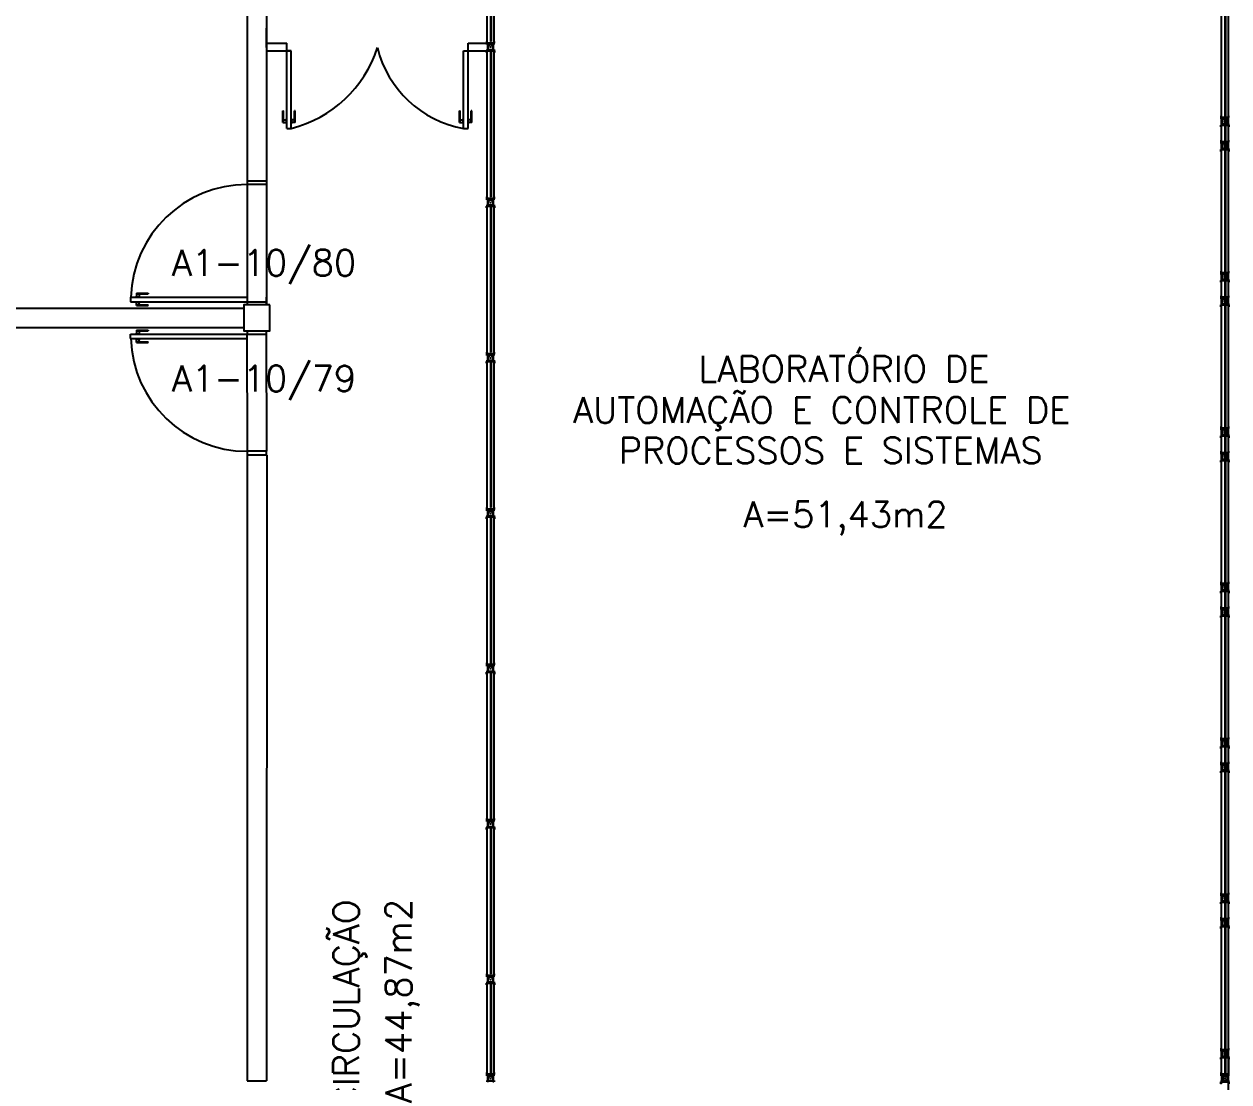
# Model space of a CAD drawing. Header units: centimetres. Extents: x -15 to 273, y 1 to 137.
# Drawn here: x -6.07 to 3.23, y 74.38 to 82.55 of the extents above; entities that cross this region are included whole.
import ezdxf

# ---------------------------------------------------------------- set-up
doc = ezdxf.new("R2010")
doc.units = ezdxf.units.CM
doc.header["$LTSCALE"] = 0.003
doc.header["$MEASUREMENT"] = 0
doc.linetypes.add('HIDDEN', pattern=[0.375, 0.25, -0.125])
doc.linetypes.add('HIDDEN2', pattern=[0.1875, 0.125, -0.0625])
doc.layers.get('0').update_dxf_attribs({"linetype": 'CONTINUOUS'})
for name, color, linetype in [('1', 1, 'CONTINUOUS'), ('2', 2, 'CONTINUOUS'), ('6', 6, 'CONTINUOUS'), ('ALV', 2, 'CONTINUOUS'), ('ALVENARIA', 2, 'CONTINUOUS'), ('AREA', 2, 'CONTINUOUS'), ('DIV', 2, 'CONTINUOUS'), ('ENDEREÇO NOVO', 2, 'CONTINUOUS'), ('ESTRUT', 2, 'CONTINUOUS'), ('MACANETA', 2, 'CONTINUOUS'), ('PL-Áreas-Depto', 2, 'CONTINUOUS'), ('PORTA', 2, 'CONTINUOUS'), ('PROJEÇÃO', 1, 'HIDDEN'), ('REVISÃO', 6, 'CONTINUOUS'), ('SOLEIRA', 1, 'CONTINUOUS'), ('TEXTO', 2, 'CONTINUOUS')]:
    doc.layers.add(name, color=color, linetype=linetype)
doc.layers.get('REVISÃO').off()
doc.styles.add('UNB-100', font='simplex.shx', dxfattribs={"height": 0.2})

# ---------------------------------------------------------------- blocks, each defined once
blk = doc.blocks.new('div c mtt')
at = {"layer": 'DIV'}
for p, q in [((-0.0185, 1.2285), (-0.0285, 1.2285)), ((-0.0285, 1.2185), (-0.0285, 1.2285)), ((-0.0265, 1.2185), (-0.0285, 1.2185)), ((-0.0235, 1.2265), (-0.0265, 1.2265)), ((-0.0265, 1.2265), (-0.0265, 1.2185)), ((-0.0235, 1.2265), (-0.0235, 1.1735)), ((-0.0235, 1.2215), (-0.0235, 1.2265)), ((-0.0075, 1.2215), (-0.0235, 1.2215)), ((-0.0215, 1.2265), (-0.0215, 1.2235)), ((-0.0185, 1.2265), (-0.0215, 1.2265)), ((0.0215, 1.2235), (-0.0215, 1.2235)), ((-0.0215, 1.1785), (-0.0215, 1.2215)), ((-0.0095, 1.2195), (-0.0195, 1.2195)), ((-0.0195, 1.1785), (-0.0195, 1.2195)), ((-0.0185, 1.2285), (-0.0185, 1.2265)), ((-0.0095, 1.2195), (-0.0095, 1.2115)), ((-0.0075, 1.2115), (-0.0095, 1.2115)), ((-0.0075, 1.2215), (-0.0075, 1.2115)), ((-0.0055, 1.2135), (-0.0075, 1.2135)), ((-0.0055, 1.2215), (-0.0055, 1.2135)), ((0.0055, 1.2215), (-0.0055, 1.2215)), ((0.0055, 1.2215), (0.0055, 1.2135)), ((0.0075, 1.2135), (0.0055, 1.2135)), ((0.0075, 1.2215), (0.0075, 1.2115)), ((0.0235, 1.2215), (0.0075, 1.2215)), ((0.0095, 1.2115), (0.0075, 1.2115)), ((0.0095, 1.2195), (0.0095, 1.2115)), ((0.0195, 1.2195), (0.0095, 1.2195)), ((0.0185, 1.2265), (0.0185, 1.2285)), ((0.0185, 1.2285), (0.0285, 1.2285)), ((0.0185, 1.2265), (0.0215, 1.2265)), ((0.0195, 1.1785), (0.0195, 1.2195)), ((0.0215, 1.2265), (0.0215, 1.2235)), ((0.0215, 1.1785), (0.0215, 1.2215)), ((0.0235, 1.1735), (0.0235, 1.2265)), ((0.0235, 1.2265), (0.0265, 1.2265)), ((0.0235, 1.2215), (0.0235, 1.2265)), ((0.0265, 1.2185), (0.0265, 1.2265)), ((0.0265, 1.2185), (0.0285, 1.2185)), ((0.0285, 1.2185), (0.0285, 1.2285)), ((-0.0305, 1.1571, 1.35), (-0.0305, 1.1715, 1.35)), ((-0.0305, 1.1715, 1.35), (-0.0185, 1.1715, 1.35)), ((-0.0285, 1.1571, 1.35), (-0.0305, 1.1571, 1.35)), ((-0.0285, 1.1815), (-0.0285, 1.1715)), ((-0.0265, 1.1815), (-0.0285, 1.1815)), ((-0.0185, 1.1715), (-0.0285, 1.1715)), ((0.0285, 1.1695, 1.35), (-0.0285, 1.1695, 1.35)), ((-0.0285, 1.1695, 1.35), (-0.0285, 1.1571, 1.35)), ((0.0285, 1.1695, 1.35), (-0.0285, 1.1695, 1.35)), ((-0.0285, 1.1695, 1.35), (-0.0285, 0.0305, 1.35)), ((-0.0265, 1.1815), (-0.0265, 1.1735)), ((-0.0235, 1.1735), (-0.0265, 1.1735)), ((-0.0215, 1.1785), (-0.0235, 1.1785)), ((-0.0235, 1.1785), (-0.0235, 1.1735)), ((-0.0215, 1.1735), (-0.0215, 1.1765)), ((0.0215, 1.1765), (-0.0215, 1.1765)), ((-0.0185, 1.1735), (-0.0215, 1.1735)), ((0.0195, 1.1785), (-0.0195, 1.1785)), ((-0.0185, 1.1715, 1.35), (-0.0185, 1.1765, 1.35)), ((-0.0185, 1.1765, 1.35), (-0.0165, 1.1765, 1.35)), ((-0.0185, 1.1715), (-0.0185, 1.1735)), ((-0.0165, 1.1765, 1.35), (-0.0165, 1.1715, 1.35)), ((-0.0165, 1.1715, 1.35), (0.0165, 1.1715, 1.35)), ((-0.0051, 1.2), (0.0051, 1.2)), ((-0.0049, 1.2), (0.0049, 1.2)), ((0, 1.1949), (0, 1.2051)), ((0, 1.1951), (0, 1.2049)), ((0.0165, 1.1715, 1.35), (0.0165, 1.1765, 1.35)), ((0.0165, 1.1765, 1.35), (0.0185, 1.1765, 1.35)), ((0.0185, 1.1765, 1.35), (0.0185, 1.1715, 1.35)), ((0.0185, 1.1735), (0.0185, 1.1715)), ((0.0185, 1.1735), (0.0215, 1.1735)), ((0.0185, 1.1715, 1.35), (0.0305, 1.1715, 1.35)), ((0.0185, 1.1715), (0.0285, 1.1715)), ((0.0235, 1.1785), (0.0215, 1.1785)), ((0.0215, 1.1735), (0.0215, 1.1765)), ((0.0235, 1.1785), (0.0235, 1.1735)), ((0.0235, 1.1735), (0.0265, 1.1735)), ((0.0265, 1.1815), (0.0285, 1.1815)), ((0.0265, 1.1735), (0.0265, 1.1815)), ((0.0285, 1.1815), (0.0285, 1.1715)), ((0.0285, 1.1571, 1.35), (0.0285, 1.1695, 1.35)), ((0.0285, 0.0305, 1.35), (0.0285, 1.1695, 1.35)), ((0.0305, 1.1571, 1.35), (0.0285, 1.1571, 1.35)), ((0.0305, 1.1715, 1.35), (0.0305, 1.1571, 1.35)), ((-0.0285, 0.0429, 1.35), (-0.0305, 0.0429, 1.35)), ((-0.0305, 0.0429, 1.35), (-0.0305, 0.0285, 1.35)), ((-0.0305, 0.0285, 1.35), (-0.0185, 0.0285, 1.35)), ((-0.0285, 0.0305, 1.35), (-0.0285, 0.0429, 1.35)), ((0.0285, 0.0305, 1.35), (-0.0285, 0.0305, 1.35)), ((-0.0285, 0.0305, 1.35), (0.0285, 0.0305, 1.35)), ((-0.0185, 0.0285), (-0.0285, 0.0285)), ((-0.0285, 0.0185), (-0.0285, 0.0285)), ((-0.0265, 0.0185), (-0.0285, 0.0185)), ((-0.0235, 0.0265), (-0.0265, 0.0265)), ((-0.0265, 0.0265), (-0.0265, 0.0185)), ((-0.0235, 0.0265), (-0.0235, -0.0265)), ((-0.0235, 0.0215), (-0.0235, 0.0265)), ((-0.0075, 0.0215), (-0.0235, 0.0215)), ((-0.0215, 0.0265), (-0.0215, 0.0235)), ((-0.0185, 0.0265), (-0.0215, 0.0265)), ((0.0215, 0.0235), (-0.0215, 0.0235)), ((-0.0215, -0.0215), (-0.0215, 0.0215)), ((-0.0095, 0.0195), (-0.0195, 0.0195)), ((-0.0195, -0.0215), (-0.0195, 0.0195)), ((-0.0185, 0.0285, 1.35), (-0.0185, 0.0235, 1.35)), ((-0.0185, 0.0285), (-0.0185, 0.0265)), ((-0.0185, 0.0235, 1.35), (-0.0165, 0.0235, 1.35)), ((-0.0165, 0.0235, 1.35), (-0.0165, 0.0285, 1.35)), ((-0.0165, 0.0285, 1.35), (0.0165, 0.0285, 1.35)), ((-0.0095, 0.0195), (-0.0095, 0.0115)), ((-0.0075, 0.0115), (-0.0095, 0.0115)), ((-0.0075, 0.0215), (-0.0075, 0.0115)), ((-0.0055, 0.0135), (-0.0075, 0.0135)), ((-0.0055, 0.0215), (-0.0055, 0.0135)), ((0.0055, 0.0215), (-0.0055, 0.0215)), ((-0.0049, 0), (0.0049, 0)), ((0, -0.0051), (0, 0.0051)), ((0, 0.0051), (0, -0.0051)), ((0, -0.0049), (0, 0.0049)), ((0.0055, 0.0215), (0.0055, 0.0135)), ((0.0075, 0.0135), (0.0055, 0.0135)), ((0.0075, 0.0215), (0.0075, 0.0115)), ((0.0235, 0.0215), (0.0075, 0.0215)), ((0.0095, 0.0115), (0.0075, 0.0115)), ((0.0095, 0.0195), (0.0095, 0.0115)), ((0.0195, 0.0195), (0.0095, 0.0195)), ((0.0165, 0.0285, 1.35), (0.0165, 0.0235, 1.35)), ((0.0165, 0.0235, 1.35), (0.0185, 0.0235, 1.35)), ((0.0185, 0.0235, 1.35), (0.0185, 0.0285, 1.35)), ((0.0185, 0.0285, 1.35), (0.0305, 0.0285, 1.35)), ((0.0185, 0.0265), (0.0185, 0.0285)), ((0.0185, 0.0285), (0.0285, 0.0285)), ((0.0185, 0.0265), (0.0215, 0.0265)), ((0.0195, -0.0215), (0.0195, 0.0195)), ((0.0215, 0.0265), (0.0215, 0.0235)), ((0.0215, -0.0215), (0.0215, 0.0215)), ((0.0235, -0.0265), (0.0235, 0.0265)), ((0.0235, 0.0265), (0.0265, 0.0265)), ((0.0235, 0.0215), (0.0235, 0.0265)), ((0.0265, 0.0185), (0.0265, 0.0265)), ((0.0265, 0.0185), (0.0285, 0.0185)), ((0.0305, 0.0429, 1.35), (0.0285, 0.0429, 1.35)), ((0.0285, 0.0429, 1.35), (0.0285, 0.0305, 1.35)), ((0.0285, 0.0185), (0.0285, 0.0285)), ((0.0305, 0.0285, 1.35), (0.0305, 0.0429, 1.35)), ((-0.0305, -0.0429, 1.35), (-0.0305, -0.0285, 1.35)), ((-0.0305, -0.0285, 1.35), (-0.0185, -0.0285, 1.35)), ((-0.0285, -0.0429, 1.35), (-0.0305, -0.0429, 1.35)), ((-0.0285, -0.0185), (-0.0285, -0.0285)), ((-0.0265, -0.0185), (-0.0285, -0.0185)), ((-0.0185, -0.0285), (-0.0285, -0.0285)), ((0.0285, -0.0305, 1.35), (-0.0285, -0.0305, 1.35)), ((-0.0285, -0.0305, 1.35), (-0.0285, -0.0429, 1.35)), ((0.0285, -0.0305, 1.35), (-0.0285, -0.0305, 1.35)), ((-0.0265, -0.0185), (-0.0265, -0.0265)), ((-0.0235, -0.0265), (-0.0265, -0.0265)), ((-0.0215, -0.0215), (-0.0235, -0.0215)), ((-0.0235, -0.0215), (-0.0235, -0.0265)), ((-0.0215, -0.0265), (-0.0215, -0.0235)), ((0.0215, -0.0235), (-0.0215, -0.0235)), ((-0.0185, -0.0265), (-0.0215, -0.0265)), ((0.0195, -0.0215), (-0.0195, -0.0215)), ((-0.0185, -0.0285, 1.35), (-0.0185, -0.0235, 1.35)), ((-0.0185, -0.0235, 1.35), (-0.0165, -0.0235, 1.35)), ((-0.0185, -0.0285), (-0.0185, -0.0265)), ((-0.0165, -0.0235, 1.35), (-0.0165, -0.0285, 1.35)), ((-0.0165, -0.0285, 1.35), (0.0165, -0.0285, 1.35)), ((-0.0051, 0), (0.0051, 0)), ((-0.0051, 0), (0.0051, 0)), ((0.0165, -0.0285, 1.35), (0.0165, -0.0235, 1.35)), ((0.0165, -0.0235, 1.35), (0.0185, -0.0235, 1.35)), ((0.0185, -0.0235, 1.35), (0.0185, -0.0285, 1.35)), ((0.0185, -0.0265), (0.0185, -0.0285)), ((0.0185, -0.0265), (0.0215, -0.0265)), ((0.0185, -0.0285, 1.35), (0.0305, -0.0285, 1.35)), ((0.0185, -0.0285), (0.0285, -0.0285)), ((0.0235, -0.0215), (0.0215, -0.0215)), ((0.0215, -0.0265), (0.0215, -0.0235)), ((0.0235, -0.0215), (0.0235, -0.0265)), ((0.0235, -0.0265), (0.0265, -0.0265)), ((0.0265, -0.0185), (0.0285, -0.0185)), ((0.0265, -0.0265), (0.0265, -0.0185)), ((0.0285, -0.0185), (0.0285, -0.0285)), ((0.0285, -0.0429, 1.35), (0.0285, -0.0305, 1.35)), ((0.0305, -0.0429, 1.35), (0.0285, -0.0429, 1.35)), ((0.0305, -0.0285, 1.35), (0.0305, -0.0429, 1.35))]:
    blk.add_line(p, q, dxfattribs=at)
at = {"layer": 'DIV', "color": 1}
for p, q in [((-0.0005, 1.1655, 1.35), (-0.0005, 0.0425, 1.35)), ((0.0035, 1.1655, 1.35), (-0.0005, 1.1655, 1.35)), ((0.0035, 1.1655, 1.35), (0.0035, 0.0425, 1.35)), ((0.0035, 0.0425, 1.35), (-0.0005, 0.0425, 1.35))]:
    blk.add_line(p, q, dxfattribs=at)
blk = doc.blocks.new('MTDIV')
for p, q in [((-0.0285, 0.0185), (-0.0285, 0.0285)), ((-0.0185, 0.0285), (-0.0285, 0.0285)), ((-0.0265, 0.0185), (-0.0285, 0.0185)), ((-0.0265, 0.0235), (-0.0265, 0.0265)), ((-0.0265, 0.0265), (-0.0185, 0.0265)), ((-0.0265, 0.0235), (0.0265, 0.0235)), ((-0.0215, 0.0235), (-0.0265, 0.0235)), ((-0.0265, 0.0185), (-0.0265, 0.0215)), ((-0.0265, 0.0215), (-0.0235, 0.0215)), ((-0.0235, 0.0215), (-0.0235, -0.0215)), ((-0.0215, 0.0235), (-0.0215, 0.0215)), ((-0.0215, 0.0215), (0.0215, 0.0215)), ((-0.0215, 0.0195), (0.0195, 0.0195)), ((-0.0215, 0.0195), (-0.0215, -0.0195)), ((-0.0185, 0.0265), (-0.0185, 0.0285)), ((-0.0049, 0), (0.0049, 0)), ((0, -0.0049), (0, 0.0049)), ((0.0115, 0.0095), (0.0115, 0.0075)), ((0.0195, 0.0095), (0.0115, 0.0095)), ((0.0215, 0.0075), (0.0115, 0.0075)), ((0.0135, 0.0075), (0.0135, 0.0055)), ((0.0215, 0.0055), (0.0135, 0.0055)), ((0.0185, 0.0265), (0.0185, 0.0285)), ((0.0185, 0.0285), (0.0285, 0.0285)), ((0.0185, 0.0265), (0.0265, 0.0265)), ((0.0195, 0.0195), (0.0195, 0.0095)), ((0.0215, 0.0235), (0.0215, 0.0075)), ((0.0215, 0.0235), (0.0265, 0.0235)), ((0.0215, 0.0055), (0.0215, -0.0055)), ((0.0235, 0.0215), (0.0235, -0.0215)), ((0.0265, 0.0215), (0.0235, 0.0215)), ((0.0265, 0.0235), (0.0265, 0.0265)), ((0.0265, 0.0185), (0.0265, 0.0215)), ((0.0265, 0.0185), (0.0285, 0.0185)), ((0.0285, 0.0185), (0.0285, 0.0285)), ((-0.0285, -0.0185), (-0.0285, -0.0285)), ((-0.0285, -0.0185), (-0.0265, -0.0185)), ((-0.0185, -0.0285), (-0.0285, -0.0285)), ((-0.0265, -0.0185), (-0.0265, -0.0215)), ((-0.0265, -0.0215), (-0.0235, -0.0215)), ((0.0265, -0.0235), (-0.0265, -0.0235)), ((-0.0265, -0.0235), (-0.0265, -0.0265)), ((-0.0215, -0.0235), (-0.0265, -0.0235)), ((-0.0185, -0.0265), (-0.0265, -0.0265)), ((-0.0215, -0.0195), (0.0195, -0.0195)), ((-0.0215, -0.0215), (0.0215, -0.0215)), ((-0.0215, -0.0215), (-0.0215, -0.0235)), ((-0.0185, -0.0265), (-0.0185, -0.0285)), ((0.0115, -0.0075), (0.0115, -0.0095)), ((0.0215, -0.0075), (0.0115, -0.0075)), ((0.0195, -0.0095), (0.0115, -0.0095)), ((0.0135, -0.0055), (0.0135, -0.0075)), ((0.0215, -0.0055), (0.0135, -0.0055)), ((0.0185, -0.0265), (0.0185, -0.0285)), ((0.0265, -0.0265), (0.0185, -0.0265)), ((0.0185, -0.0285), (0.0285, -0.0285)), ((0.0195, -0.0095), (0.0195, -0.0195)), ((0.0215, -0.0075), (0.0215, -0.0235)), ((0.0215, -0.0235), (0.0265, -0.0235)), ((0.0265, -0.0215), (0.0235, -0.0215)), ((0.0265, -0.0185), (0.0265, -0.0215)), ((0.0285, -0.0185), (0.0265, -0.0185)), ((0.0265, -0.0235), (0.0265, -0.0265)), ((0.0285, -0.0185), (0.0285, -0.0285))]:
    blk.add_line(p, q)

msp = doc.modelspace()

# ---------------------------------------------------------------- linework, layer by layer
at = {"layer": '1'}
for centre, start, end in [((-4.3482, 80.4065), 90, 178.08978), ((-4.3482, 80.1465), 181.91022, 270)]:
    msp.add_arc(centre, 0.9, start, end, dxfattribs=at)
at = {"layer": '2'}
for p, q in [((-4.3482, 86.1765), (-4.3482, 81.3361)), ((-4.3482, 81.3361), (-4.3482, 81.3061)), ((-4.1982, 81.3061), (-4.3482, 81.3061)), ((-5.2482, 80.4365), (-4.3482, 80.4365)), ((-5.2482, 80.4365), (-5.2482, 80.4015)), ((-5.2482, 80.4015), (-4.3482, 80.4015)), ((-5.2107, 80.4395), (-5.2107, 80.4365)), ((-5.2107, 80.4395), (-5.1757, 80.4395)), ((-5.2107, 80.3985), (-5.2107, 80.4015)), ((-5.2107, 80.3985), (-5.1757, 80.3985)), ((-5.2032, 80.4665), (-5.1132, 80.4665)), ((-5.2032, 80.4665), (-5.2032, 80.4395)), ((-5.2032, 80.4615), (-5.1132, 80.4615)), ((-5.2032, 80.3715), (-5.2032, 80.3985)), ((-5.1832, 80.4615), (-5.1832, 80.4395)), ((-5.1832, 80.3765), (-5.1832, 80.3985)), ((-5.1757, 80.4395), (-5.1757, 80.4365)), ((-5.1757, 80.3985), (-5.1757, 80.4015)), ((-5.1132, 80.4665), (-5.1132, 80.4615)), ((-4.1982, 80.4015), (-4.1982, 80.4365)), ((-4.1982, 80.3765), (-4.1982, 80.4016)), ((-13.1732, 80.3515), (-4.3732, 80.3515)), ((-5.2032, 80.3765), (-5.1132, 80.3765)), ((-5.2032, 80.3715), (-5.1132, 80.3715)), ((-5.1132, 80.3715), (-5.1132, 80.3765)), ((-4.1732, 80.3765), (-4.3732, 80.3765)), ((-4.3732, 80.3765), (-4.3732, 80.1765)), ((-4.1732, 80.1765), (-4.1732, 80.3765)), ((-13.1732, 80.2015), (-4.3732, 80.2015)), ((-5.2482, 80.1515), (-4.3482, 80.1515)), ((-5.2482, 80.1165), (-5.2482, 80.1515)), ((-5.2482, 80.1165), (-4.3482, 80.1165)), ((-5.2107, 80.1545), (-5.1757, 80.1545)), ((-5.2107, 80.1545), (-5.2107, 80.1515)), ((-5.2107, 80.1135), (-5.2107, 80.1165)), ((-5.2107, 80.1135), (-5.1757, 80.1135)), ((-5.2032, 80.1815), (-5.2032, 80.1545)), ((-5.2032, 80.1815), (-5.1132, 80.1815)), ((-5.2032, 80.1765), (-5.1132, 80.1765)), ((-5.2032, 80.0865), (-5.2032, 80.1135)), ((-5.1832, 80.1765), (-5.1832, 80.1545)), ((-5.1832, 80.0915), (-5.1832, 80.1135)), ((-5.1757, 80.1545), (-5.1757, 80.1515)), ((-5.1757, 80.1135), (-5.1757, 80.1165)), ((-5.1132, 80.1815), (-5.1132, 80.1765)), ((-4.3732, 80.1765), (-4.1732, 80.1765)), ((-4.3482, 80.1765), (-4.1982, 80.1765)), ((-4.3482, 80.1765), (-4.3482, 80.1514)), ((-4.3482, 80.1515), (-4.3482, 80.1515)), ((-4.3482, 80.1514), (-4.1982, 80.1515)), ((-4.1982, 80.1515), (-4.1982, 80.1765)), ((-5.2032, 80.0915), (-5.1132, 80.0915)), ((-5.2032, 80.0865), (-5.1132, 80.0865)), ((-5.1132, 80.0865), (-5.1132, 80.0915)), ((-4.1994, 79.2469), (-4.3494, 79.2469)), ((-4.3492, 79.2469), (-4.3492, 79.2169)), ((-4.3472, 79.2169), (-4.3482, 74.3848)), ((-4.1972, 79.2169), (-4.3472, 79.2169)), ((-4.1992, 79.2169), (-4.1994, 79.2469)), ((-4.1972, 79.2169), (-4.1982, 74.3848)), ((-4.3482, 74.3848), (-4.1982, 74.3848))]:
    msp.add_line(p, q, dxfattribs=at)
at = {"layer": 'ALV', "ltscale": 10}
for p, q in [((-4.3482, 81.3361), (-4.1982, 81.3361)), ((3.1739, 74.5514, -1.5), (3.1739, 74.4335)), ((3.2309, 74.5514, -1.5), (3.2309, 74.4335))]:
    msp.add_line(p, q, dxfattribs=at)
at = {"layer": 'ALVENARIA'}
msp.add_line((-4.3482, 85.2765), (-4.3482, 80.3765), dxfattribs=at)
at = {"layer": 'DIV'}
for p, q in [((-4.1982, 86.1765), (-4.1982, 80.3765)), ((-4.1982, 85.2171), (-4.1982, 81.3061)), ((-4.1982, 82.3634), (-4.1982, 82.5134)), ((-4.1982, 82.3971), (-4.0422, 82.3971, -0.2935)), ((-2.6425, 82.3971, -2.927), (-2.4974, 82.3971, -3.2)), ((-4.1982, 82.3401), (-4.0422, 82.3401, -0.2934)), ((-2.6425, 82.3401, -2.927), (-2.4974, 82.3401, -3.2)), ((-2.4874, 75.1971, -3.2), (-2.4974, 75.1971, -3.2)), ((-2.4974, 75.1871, -3.2), (-2.4974, 75.1971, -3.2)), ((-2.4954, 75.1871, -3.2), (-2.4974, 75.1871, -3.2)), ((-2.4924, 75.1951, -3.2), (-2.4954, 75.1951, -3.2)), ((-2.4954, 75.1951, -3.2), (-2.4954, 75.1871, -3.2)), ((-2.4924, 75.1951, -3.2), (-2.4924, 75.1421, -3.2)), ((-2.4924, 75.1901, -3.2), (-2.4924, 75.1951, -3.2)), ((-2.4764, 75.1901, -3.2), (-2.4924, 75.1901, -3.2)), ((-2.4904, 75.1951, -3.2), (-2.4904, 75.1921, -3.2)), ((-2.4874, 75.1951, -3.2), (-2.4904, 75.1951, -3.2)), ((-2.4474, 75.1921, -3.2), (-2.4904, 75.1921, -3.2)), ((-2.4904, 75.1471, -3.2), (-2.4904, 75.1901, -3.2)), ((-2.4784, 75.1881, -3.2), (-2.4884, 75.1881, -3.2)), ((-2.4884, 75.1471, -3.2), (-2.4884, 75.1881, -3.2)), ((-2.4874, 75.1971, -3.2), (-2.4874, 75.1951, -3.2)), ((-2.4784, 75.1881, -3.2), (-2.4784, 75.1801, -3.2)), ((-2.4764, 75.1801, -3.2), (-2.4784, 75.1801, -3.2)), ((-2.4764, 75.1901, -3.2), (-2.4764, 75.1801, -3.2)), ((-2.4744, 75.1821, -3.2), (-2.4764, 75.1821, -3.2)), ((-2.4744, 75.1901, -3.2), (-2.4744, 75.1821, -3.2)), ((-2.4634, 75.1901, -3.2), (-2.4744, 75.1901, -3.2)), ((-2.4634, 75.1901, -3.2), (-2.4634, 75.1821, -3.2)), ((-2.4614, 75.1821, -3.2), (-2.4634, 75.1821, -3.2)), ((-2.4614, 75.1901, -3.2), (-2.4614, 75.1801, -3.2)), ((-2.4454, 75.1901, -3.2), (-2.4614, 75.1901, -3.2)), ((-2.4594, 75.1801, -3.2), (-2.4614, 75.1801, -3.2)), ((-2.4594, 75.1881, -3.2), (-2.4594, 75.1801, -3.2)), ((-2.4494, 75.1881, -3.2), (-2.4594, 75.1881, -3.2)), ((-2.4504, 75.1951, -3.2), (-2.4504, 75.1971, -3.2)), ((-2.4504, 75.1971, -3.2), (-2.4404, 75.1971, -3.2)), ((-2.4504, 75.1951, -3.2), (-2.4474, 75.1951, -3.2)), ((-2.4494, 75.1471, -3.2), (-2.4494, 75.1881, -3.2)), ((-2.4474, 75.1951, -3.2), (-2.4474, 75.1921, -3.2)), ((-2.4474, 75.1471, -3.2), (-2.4474, 75.1901, -3.2)), ((-2.4454, 75.1421, -3.2), (-2.4454, 75.1951, -3.2)), ((-2.4454, 75.1951, -3.2), (-2.4424, 75.1951, -3.2)), ((-2.4454, 75.1901, -3.2), (-2.4454, 75.1951, -3.2)), ((-2.4424, 75.1871, -3.2), (-2.4424, 75.1951, -3.2)), ((-2.4424, 75.1871, -3.2), (-2.4404, 75.1871, -3.2)), ((-2.4404, 75.1871, -3.2), (-2.4404, 75.1971, -3.2)), ((-2.4994, 75.1257, -1.85), (-2.4994, 75.1401, -1.85)), ((-2.4994, 75.1401, -1.85), (-2.4874, 75.1401, -1.85)), ((-2.4974, 75.1257, -1.85), (-2.4994, 75.1257, -1.85)), ((-2.4974, 75.1501, -3.2), (-2.4974, 75.1401, -3.2)), ((-2.4954, 75.1501, -3.2), (-2.4974, 75.1501, -3.2)), ((-2.4874, 75.1401, -3.2), (-2.4974, 75.1401, -3.2)), ((-2.4404, 75.1381, -1.85), (-2.4974, 75.1381, -1.85)), ((-2.4974, 75.1381, -1.85), (-2.4974, 75.1257, -1.85)), ((-2.4404, 75.1381, -1.85), (-2.4974, 75.1381, -1.85)), ((-2.4974, 75.1381, -1.85), (-2.4974, 74.4355, -1.85)), ((-2.4954, 75.1501, -3.2), (-2.4954, 75.1421, -3.2)), ((-2.4924, 75.1421, -3.2), (-2.4954, 75.1421, -3.2)), ((-2.4904, 75.1471, -3.2), (-2.4924, 75.1471, -3.2)), ((-2.4924, 75.1471, -3.2), (-2.4924, 75.1421, -3.2)), ((-2.4904, 75.1421, -3.2), (-2.4904, 75.1451, -3.2)), ((-2.4474, 75.1451, -3.2), (-2.4904, 75.1451, -3.2)), ((-2.4874, 75.1421, -3.2), (-2.4904, 75.1421, -3.2)), ((-2.4494, 75.1471, -3.2), (-2.4884, 75.1471, -3.2)), ((-2.4874, 75.1401, -1.85), (-2.4874, 75.1451, -1.85)), ((-2.4874, 75.1451, -1.85), (-2.4854, 75.1451, -1.85)), ((-2.4874, 75.1401, -3.2), (-2.4874, 75.1421, -3.2)), ((-2.4854, 75.1451, -1.85), (-2.4854, 75.1401, -1.85)), ((-2.4854, 75.1401, -1.85), (-2.4524, 75.1401, -1.85)), ((-2.474, 75.1686, -3.2), (-2.4638, 75.1686, -3.2)), ((-2.4738, 75.1686, -3.2), (-2.4639, 75.1686, -3.2)), ((-2.4689, 75.1635, -3.2), (-2.4689, 75.1737, -3.2)), ((-2.4689, 75.1637, -3.2), (-2.4689, 75.1736, -3.2)), ((-2.4524, 75.1401, -1.85), (-2.4524, 75.1451, -1.85)), ((-2.4524, 75.1451, -1.85), (-2.4504, 75.1451, -1.85)), ((-2.4504, 75.1451, -1.85), (-2.4504, 75.1401, -1.85)), ((-2.4504, 75.1421, -3.2), (-2.4504, 75.1401, -3.2)), ((-2.4504, 75.1421, -3.2), (-2.4474, 75.1421, -3.2)), ((-2.4504, 75.1401, -1.85), (-2.4384, 75.1401, -1.85)), ((-2.4504, 75.1401, -3.2), (-2.4404, 75.1401, -3.2)), ((-2.4454, 75.1471, -3.2), (-2.4474, 75.1471, -3.2)), ((-2.4474, 75.1421, -3.2), (-2.4474, 75.1451, -3.2)), ((-2.4454, 75.1471, -3.2), (-2.4454, 75.1421, -3.2)), ((-2.4454, 75.1421, -3.2), (-2.4424, 75.1421, -3.2)), ((-2.4424, 75.1501, -3.2), (-2.4404, 75.1501, -3.2)), ((-2.4424, 75.1421, -3.2), (-2.4424, 75.1501, -3.2)), ((-2.4404, 75.1501, -3.2), (-2.4404, 75.1401, -3.2)), ((-2.4404, 75.1257, -1.85), (-2.4404, 75.1381, -1.85)), ((-2.4404, 74.4355, -1.85), (-2.4404, 75.1381, -1.85)), ((-2.4384, 75.1257, -1.85), (-2.4404, 75.1257, -1.85)), ((-2.4384, 75.1401, -1.85), (-2.4384, 75.1257, -1.85)), ((-2.4974, 74.4479, 1.35), (-2.4994, 74.4479, 1.35)), ((-2.4994, 74.4479, 1.35), (-2.4994, 74.4335, 1.35)), ((-2.4994, 74.4335, 1.35), (-2.4874, 74.4335, 1.35)), ((-2.4974, 74.4355, 1.35), (-2.4974, 74.4479, 1.35)), ((-2.4404, 74.4355, 1.35), (-2.4974, 74.4355, 1.35)), ((-2.4974, 74.4355, 1.35), (-2.4404, 74.4355, 1.35)), ((-2.4874, 74.4335), (-2.4974, 74.4335)), ((-2.4974, 74.4235), (-2.4974, 74.4335)), ((-2.4874, 74.4335, 1.35), (-2.4874, 74.4285, 1.35)), ((-2.4874, 74.4335), (-2.4874, 74.4315)), ((-2.4854, 74.4285, 1.35), (-2.4854, 74.4335, 1.35)), ((-2.4854, 74.4335, 1.35), (-2.4524, 74.4335, 1.35)), ((-2.4524, 74.4335, 1.35), (-2.4524, 74.4285, 1.35)), ((-2.4504, 74.4285, 1.35), (-2.4504, 74.4335, 1.35)), ((-2.4504, 74.4335, 1.35), (-2.4384, 74.4335, 1.35)), ((-2.4504, 74.4315), (-2.4504, 74.4335)), ((-2.4504, 74.4335), (-2.4404, 74.4335)), ((-2.4384, 74.4479, 1.35), (-2.4404, 74.4479, 1.35)), ((-2.4404, 74.4479, 1.35), (-2.4404, 74.4355, 1.35)), ((-2.4404, 74.4235), (-2.4404, 74.4335)), ((-2.4384, 74.4335, 1.35), (-2.4384, 74.4479, 1.35)), ((-2.4954, 74.4235), (-2.4974, 74.4235)), ((-2.4974, 74.3865), (-2.4974, 74.3765)), ((-2.4954, 74.3865), (-2.4974, 74.3865)), ((-2.4924, 74.4315), (-2.4954, 74.4315)), ((-2.4954, 74.4315), (-2.4954, 74.4235)), ((-2.4954, 74.3865), (-2.4954, 74.3785)), ((-2.4924, 74.3785), (-2.4954, 74.3785)), ((-2.4924, 74.4315), (-2.4924, 74.3785)), ((-2.4924, 74.4265), (-2.4924, 74.4315)), ((-2.4764, 74.4265), (-2.4924, 74.4265)), ((-2.4904, 74.3835), (-2.4924, 74.3835)), ((-2.4924, 74.3835), (-2.4924, 74.3785)), ((-2.4904, 74.4315), (-2.4904, 74.4285)), ((-2.4874, 74.4315), (-2.4904, 74.4315)), ((-2.4474, 74.4285), (-2.4904, 74.4285)), ((-2.4904, 74.3835), (-2.4904, 74.4265)), ((-2.4904, 74.3785), (-2.4904, 74.3815)), ((-2.4474, 74.3815), (-2.4904, 74.3815)), ((-2.4874, 74.3785), (-2.4904, 74.3785)), ((-2.4784, 74.4245), (-2.4884, 74.4245)), ((-2.4884, 74.3835), (-2.4884, 74.4245)), ((-2.4494, 74.3835), (-2.4884, 74.3835)), ((-2.4874, 74.4285, 1.35), (-2.4854, 74.4285, 1.35)), ((-2.4874, 74.3815, 1.35), (-2.4854, 74.3815, 1.35)), ((-2.4874, 74.3765), (-2.4874, 74.3785)), ((-2.4784, 74.4245), (-2.4784, 74.4165)), ((-2.4764, 74.4165), (-2.4784, 74.4165)), ((-2.4764, 74.4265), (-2.4764, 74.4165)), ((-2.4744, 74.4185), (-2.4764, 74.4185)), ((-2.4744, 74.4265), (-2.4744, 74.4185)), ((-2.4634, 74.4265), (-2.4744, 74.4265)), ((-2.474, 74.405), (-2.4638, 74.405)), ((-2.474, 74.405), (-2.4638, 74.405)), ((-2.4738, 74.405), (-2.4639, 74.405)), ((-2.4689, 74.3999), (-2.4689, 74.4101)), ((-2.4689, 74.4101), (-2.4689, 74.3999)), ((-2.4689, 74.4001), (-2.4689, 74.41)), ((-2.4634, 74.4265), (-2.4634, 74.4185)), ((-2.4614, 74.4185), (-2.4634, 74.4185)), ((-2.4614, 74.4265), (-2.4614, 74.4165)), ((-2.4454, 74.4265), (-2.4614, 74.4265)), ((-2.4594, 74.4165), (-2.4614, 74.4165)), ((-2.4594, 74.4245), (-2.4594, 74.4165)), ((-2.4494, 74.4245), (-2.4594, 74.4245)), ((-2.4524, 74.4285, 1.35), (-2.4504, 74.4285, 1.35)), ((-2.4524, 74.3815, 1.35), (-2.4504, 74.3815, 1.35)), ((-2.4504, 74.4315), (-2.4474, 74.4315)), ((-2.4504, 74.3785), (-2.4504, 74.3765)), ((-2.4504, 74.3785), (-2.4474, 74.3785)), ((-2.4494, 74.3835), (-2.4494, 74.4245)), ((-2.4474, 74.4315), (-2.4474, 74.4285)), ((-2.4474, 74.3835), (-2.4474, 74.4265)), ((-2.4454, 74.3835), (-2.4474, 74.3835)), ((-2.4474, 74.3785), (-2.4474, 74.3815)), ((-2.4454, 74.3785), (-2.4454, 74.4315)), ((-2.4454, 74.4315), (-2.4424, 74.4315)), ((-2.4454, 74.4265), (-2.4454, 74.4315)), ((-2.4454, 74.3835), (-2.4454, 74.3785)), ((-2.4454, 74.3785), (-2.4424, 74.3785)), ((-2.4424, 74.4235), (-2.4424, 74.4315)), ((-2.4424, 74.4235), (-2.4404, 74.4235)), ((-2.4424, 74.3865), (-2.4404, 74.3865)), ((-2.4424, 74.3785), (-2.4424, 74.3865)), ((-2.4404, 74.3865), (-2.4404, 74.3765))]:
    msp.add_line(p, q, dxfattribs=at)
at = {"layer": 'DIV', "color": 1}
for p, q in [((-2.4694, 75.1341, -1.85), (-2.4694, 74.4355, -1.85)), ((-2.4654, 75.1341, -1.85), (-2.4694, 75.1341, -1.85)), ((-2.4654, 75.1341, -1.85), (-2.4654, 74.4355, -1.85)), ((-2.4654, 74.4475, 1.35), (-2.4694, 74.4475, 1.35))]:
    msp.add_line(p, q, dxfattribs=at)
at = {"layer": 'ESTRUT'}
msp.add_lwpolyline([(-4.1732, 80.3765), (-4.3732, 80.3765), (-4.3732, 80.1765), (-4.1732, 80.1765)], close=True, dxfattribs=at)
at = {"layer": 'MACANETA'}
for p, q in [((-4.0725, 81.7851, -3.2), (-4.0725, 81.8751, -3.2)), ((-4.0725, 81.8751, -3.2), (-4.0675, 81.8751, -3.2)), ((-4.0725, 81.7851, -3.2), (-4.0455, 81.7851, -3.2)), ((-4.0675, 81.7851, -3.2), (-4.0675, 81.8751, -3.2)), ((-4.0675, 81.8051, -3.2), (-4.0455, 81.8051, -3.2)), ((-4.0455, 81.8126, -3.2), (-4.0425, 81.8126, -3.2)), ((-4.0455, 81.7776, -3.2), (-4.0455, 81.8126, -3.2)), ((-4.0045, 81.8126, -3.2), (-4.0075, 81.8126, -3.2)), ((-4.0045, 81.7776, -3.2), (-4.0045, 81.8126, -3.2)), ((-3.9825, 81.8051, -3.2), (-4.0045, 81.8051, -3.2)), ((-3.9775, 81.7851, -3.2), (-4.0045, 81.7851, -3.2)), ((-3.9825, 81.7851, -3.2), (-3.9825, 81.8751, -3.2)), ((-3.9775, 81.8751, -3.2), (-3.9825, 81.8751, -3.2)), ((-3.9775, 81.7851, -3.2), (-3.9775, 81.8751, -3.2)), ((-2.7075, 81.7851, -3.2), (-2.7075, 81.8751, -3.2)), ((-2.7075, 81.8751, -3.2), (-2.7025, 81.8751, -3.2)), ((-2.7075, 81.7851, -3.2), (-2.6805, 81.7851, -3.2)), ((-2.7025, 81.7851, -3.2), (-2.7025, 81.8751, -3.2)), ((-2.7025, 81.8051, -3.2), (-2.6805, 81.8051, -3.2)), ((-2.6805, 81.8126, -3.2), (-2.6775, 81.8126, -3.2)), ((-2.6805, 81.7776, -3.2), (-2.6805, 81.8126, -3.2)), ((-2.6395, 81.8126, -3.2), (-2.6425, 81.8126, -3.2)), ((-2.6395, 81.7776, -3.2), (-2.6395, 81.8126, -3.2)), ((-2.6175, 81.8051, -3.2), (-2.6395, 81.8051, -3.2)), ((-2.6125, 81.7851, -3.2), (-2.6395, 81.7851, -3.2)), ((-2.6175, 81.7851, -3.2), (-2.6175, 81.8751, -3.2)), ((-2.6125, 81.8751, -3.2), (-2.6175, 81.8751, -3.2)), ((-2.6125, 81.7851, -3.2), (-2.6125, 81.8751, -3.2)), ((-4.0455, 81.7776, -3.2), (-4.0425, 81.7776, -3.2)), ((-4.0045, 81.7776, -3.2), (-4.0075, 81.7776, -3.2)), ((-2.6805, 81.7776, -3.2), (-2.6775, 81.7776, -3.2)), ((-2.6395, 81.7776, -3.2), (-2.6425, 81.7776, -3.2))]:
    msp.add_line(p, q, dxfattribs=at)
at = {"layer": 'PL-Áreas-Depto'}
msp.add_lwpolyline([(3.2309, 74.1765), (3.2309, 92.3765), (-4.1732, 92.3765), (-13.3732, 92.3765), (-13.3732, 92.1215), (-13.4132, 92.1215), (-13.4132, 86.4315), (-13.3732, 86.4315), (-13.3732, 86.1215), (-13.4132, 86.1215), (-13.4132, 80.4315), (-13.3732, 80.4315), (-13.3732, 80.1215), (-13.4132, 80.1215), (-13.4132, 74.4315), (-13.3732, 74.4315), (-13.3732, 74.1765)], dxfattribs=at)
at = {"layer": 'PORTA'}
for p, q in [((-4.0425, 81.7401, -3.2), (-4.0422, 82.3971, -0.2935)), ((-2.6425, 81.7401, -3.2), (-2.6425, 82.3971, -3.2)), ((-4.0425, 82.3401, -3.2), (-4.0075, 82.3401, -3.2)), ((-4.0075, 82.3396, -3.2), (-4.0425, 82.3396, -3.2)), ((-4.0075, 81.7401, -3.2), (-4.0075, 82.3401, -3.2)), ((-2.6775, 81.7401, -3.2), (-2.6775, 82.3401, -3.2)), ((-2.6775, 82.3401, -3.2), (-2.6425, 82.3401, -3.2)), ((-4.0425, 81.7401, -3.2), (-4.0075, 81.7401, -3.2)), ((-2.6775, 81.7401, -3.2), (-2.6425, 81.7401, -3.2))]:
    msp.add_line(p, q, dxfattribs=at)
at = {"layer": 'PORTA', "color": 2}
msp.add_line((-4.3482, 80.4015), (-4.1982, 80.4015), dxfattribs=at)
at = {"layer": 'PORTA', "color": 2, "ltscale": 10}
msp.add_line((-4.3482, 80.4015), (-4.3482, 80.3765), dxfattribs=at)
at = {"layer": 'PORTA', "color": 1}
for centre, radius, start, end in [((-4.2354, 82.6497, -6.4), 0.9377, 284.0669, 342.2207), ((-2.5325, 82.5612, -9.6), 0.8337, 193.72386, 259.98853)]:
    msp.add_arc(centre, radius, start, end, dxfattribs=at)
at = {"layer": 'PROJEÇÃO', "linetype": 'HIDDEN2', "ltscale": 10}
for p, q in [((-4.3482, 81.3211), (-4.3482, 80.389)), ((-4.1982, 81.3211), (-4.1982, 80.389))]:
    msp.add_line(p, q, dxfattribs=at)
at = {"layer": 'SOLEIRA'}
for p, q in [((-4.347, 79.2469), (-4.3482, 80.1515)), ((-4.1972, 79.2469), (-4.1982, 80.1514))]:
    msp.add_line(p, q, dxfattribs=at)

# ---------------------------------------------------------------- block references
at = {"layer": '6'}
for p in [(-2.4689, 82.3686, -3.2), (3.2024, 81.605), (-2.4689, 81.1686, -3.2), (3.2024, 80.405), (-2.4689, 79.9686, -3.2), (3.2024, 79.205), (-2.4689, 78.7686, -3.2), (3.2024, 78.005), (-2.4689, 77.5686, -3.2), (3.2024, 76.805), (-2.4689, 76.3686, -3.2), (3.2024, 75.605), (-2.4689, 75.1686, -3.2), (3.2024, 74.405)]:
    msp.add_blockref('div c mtt', p, dxfattribs=at)
at = {"layer": 'DIV', "ltscale": 10, "rotation": 270}
msp.add_blockref('MTDIV', (3.2024, 74.405), dxfattribs=at)
at = {"layer": 'REVISÃO'}
for p in [(3.2024, 81.7943, -2.85), (3.2024, 80.5943, -2.85), (3.2024, 79.3943, -2.85), (3.2024, 78.1943, -2.85), (3.2024, 76.9943, -2.85), (3.2024, 75.7943, -2.85), (3.2024, 74.5943, -2.85)]:
    msp.add_blockref('div c mtt', p, dxfattribs=at)

# ---------------------------------------------------------------- texts
at = {"layer": 'AREA', "style": 'UNB-100'}
msp.add_text('A=51,43m2', height=0.2, dxfattribs=at).set_placement((-0.517, 78.6598))
msp.add_text('A=44,87m2', height=0.2, rotation=90, dxfattribs=at).set_placement((-3.0801, 74.2141))
at = {"layer": 'ENDEREÇO NOVO', "style": 'UNB-100'}
for s, p in [('A1-10/80', (-4.93, 80.6025)), ('A1-10/79', (-4.93, 79.7088))]:
    msp.add_text(s, height=0.2, dxfattribs=at).set_placement(p)
at = {"layer": 'TEXTO', "style": 'UNB-100'}
for s, p in [('LABORATÓRIO DE', (-0.8636, 79.7835)), ('AUTOMAÇÃO E CONTROLE DE', (-1.8321, 79.4652)), ('PROCESSOS E SISTEMAS', (-1.48, 79.1522))]:
    msp.add_text(s, height=0.2, dxfattribs=at).set_placement(p)
msp.add_text('CIRCULAÇÃO', height=0.2, rotation=90, dxfattribs=at).set_placement((-3.4848, 74.1642))

doc.saveas('drawing.dxf')
